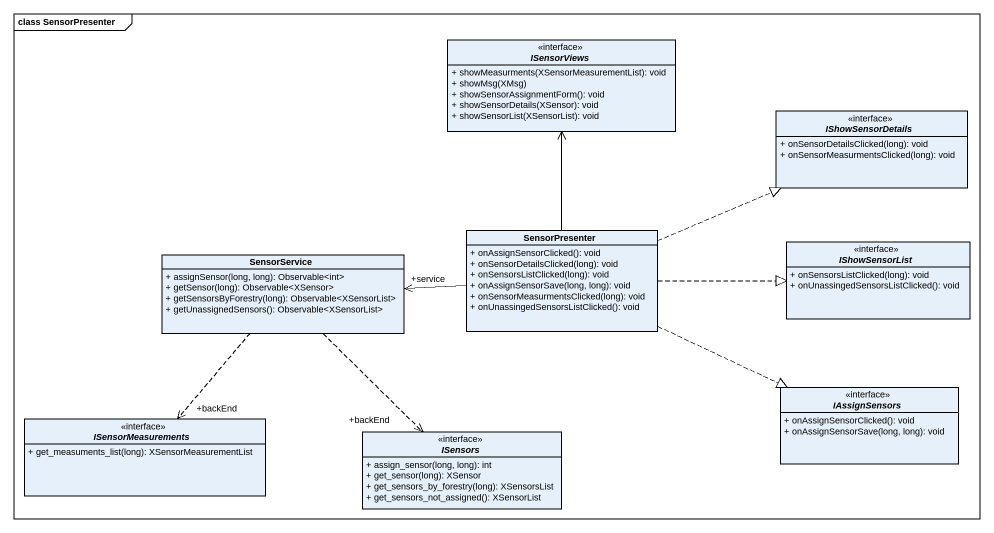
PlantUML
@startuml
mainframe class SensorPresenter
hide circle
hide empty members
skinparam classAttributeIconSize 0
interface ISensorViews <<interface>> {
  + showMeasurments(XSensorMeasurementList): void
  + showMsg(XMsg)
  + showSensorAssignmentForm(): void
  + showSensorDetails(XSensor): void
  + showSensorList(XSensorList): void
}
interface IShowSensorDetails <<interface>> {
  + onSensorDetailsClicked(long): void
  + onSensorMeasurmentsClicked(long): void
}
class SensorPresenter {
  + onAssignSensorClicked(): void
  + onSensorDetailsClicked(long): void
  + onSensorsListClicked(long): void
  + onAssignSensorSave(long, long): void
  + onSensorMeasurmentsClicked(long): void
  + onUnassingedSensorsListClicked(): void
}
interface IShowSensorList <<interface>> {
  + onSensorsListClicked(long): void
  + onUnassingedSensorsListClicked(): void
}
class SensorService {
  + assignSensor(long, long): Observable<int>
  + getSensor(long): Observable<XSensor>
  + getSensorsByForestry(long): Observable<XSensorList>
  + getUnassignedSensors(): Observable<XSensorList>
}
interface IAssignSensors <<interface>> {
  + onAssignSensorClicked(): void
  + onAssignSensorSave(long, long): void
}
interface ISensorMeasurements <<interface>> {
  + get_measuments_list(long): XSensorMeasurementList
}
interface ISensors <<interface>> {
  + assign_sensor(long, long): int
  + get_sensor(long): XSensor
  + get_sensors_by_forestry(long): XSensorsList
  + get_sensors_not_assigned(): XSensorList
}
SensorPresenter -up-> ISensorViews
SensorPresenter .right.|> IShowSensorDetails
SensorPresenter .right.|> IShowSensorList
SensorPresenter -left-> "+service" SensorService
SensorPresenter .right.|> IAssignSensors
SensorService ..> "+backEnd" ISensorMeasurements
SensorService ..> "+backEnd" ISensors
@enduml
